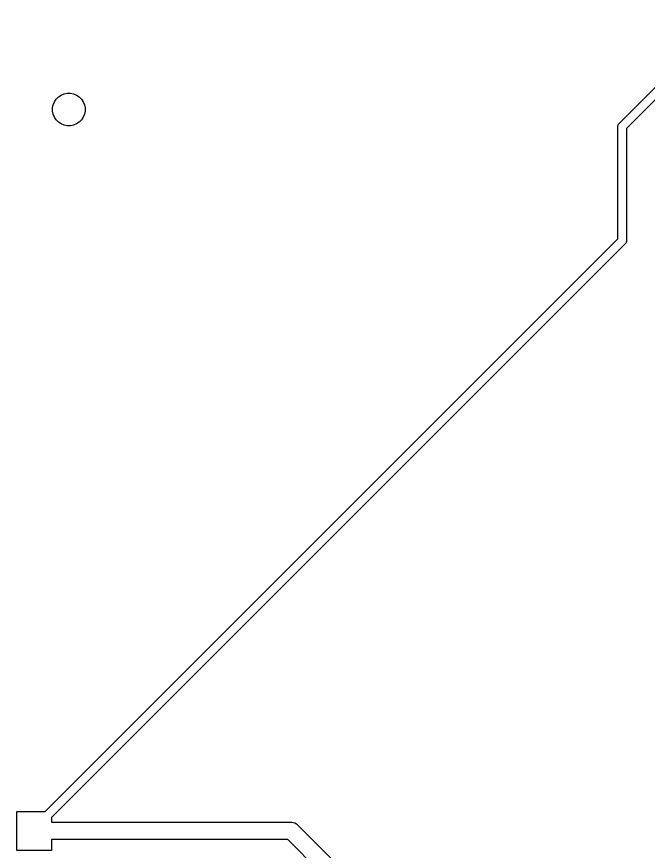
# Model space of a CAD drawing. Extents: x 1 to 84, y 1 to 137.
# Drawn here: x 5.7 to 20.23, y 109.13 to 128.34 of the extents above; entities that cross this region are included whole.
import ezdxf

# ---------------------------------------------------------------- set-up
doc = ezdxf.new("R2010")
doc.units = 0
doc.layers.add('BLACK', color=7, linetype='CONTINUOUS')

msp = doc.modelspace()

# ---------------------------------------------------------------- linework, layer by layer
at = {"layer": 'BLACK', "linetype": 'CONTINUOUS'}
for p, q in [((19.5633, 125.879), (22.0204, 128.336)), ((22.1618, 128.195), (19.7305, 125.764)), ((6.72237, 126.532), (6.79062, 126.561)), ((6.79062, 126.561), (6.86307, 126.575)), ((6.86307, 126.575), (6.93693, 126.575)), ((6.93693, 126.575), (7.00938, 126.561)), ((7.00938, 126.561), (7.07763, 126.532)), ((6.53941, 126.309), (6.56768, 126.378)), ((6.56768, 126.378), (6.60872, 126.439)), ((6.60872, 126.439), (6.66095, 126.491)), ((6.66095, 126.491), (6.72237, 126.532)), ((7.07763, 126.532), (7.13905, 126.491)), ((7.13905, 126.491), (7.19128, 126.439)), ((7.19128, 126.439), (7.23232, 126.378)), ((7.23232, 126.378), (7.26059, 126.309)), ((6.525, 126.237), (6.53941, 126.309)), ((6.525, 126.163), (6.525, 126.237)), ((7.26059, 126.309), (7.275, 126.237)), ((7.275, 126.237), (7.275, 126.163)), ((6.53941, 126.091), (6.525, 126.163)), ((6.56768, 126.022), (6.53941, 126.091)), ((6.60872, 125.961), (6.56768, 126.022)), ((7.23232, 126.022), (7.19128, 125.961)), ((7.26059, 126.091), (7.23232, 126.022)), ((7.275, 126.163), (7.26059, 126.091)), ((6.66095, 125.909), (6.60872, 125.961)), ((6.72237, 125.868), (6.66095, 125.909)), ((6.79062, 125.839), (6.72237, 125.868)), ((6.86307, 125.825), (6.79062, 125.839)), ((6.93693, 125.825), (6.86307, 125.825)), ((7.00938, 125.839), (6.93693, 125.825)), ((7.07763, 125.868), (7.00938, 125.839)), ((7.13905, 125.909), (7.07763, 125.868)), ((7.19128, 125.961), (7.13905, 125.909)), ((19.53, 125.805), (19.5319, 125.825)), ((19.5305, 125.8), (19.53, 125.805)), ((19.5305, 123.222), (19.5305, 125.8)), ((19.5319, 125.825), (19.5377, 125.843)), ((19.5377, 125.843), (19.547, 125.861)), ((19.547, 125.861), (19.5476, 125.862)), ((19.5476, 125.862), (19.5594, 125.876)), ((19.5594, 125.876), (19.5633, 125.879)), ((19.7305, 125.764), (19.7305, 123.185)), ((6.35858, 110.05), (19.5305, 123.222)), ((19.6977, 123.106), (6.5, 109.909)), ((19.7016, 123.109), (19.6977, 123.106)), ((19.714, 123.125), (19.7016, 123.109)), ((19.7233, 123.142), (19.714, 123.125)), ((19.7291, 123.161), (19.7233, 123.142)), ((19.7305, 123.176), (19.7291, 123.161)), ((19.7305, 123.185), (19.731, 123.18)), ((19.731, 123.18), (19.7305, 123.176)), ((19.7305, 123.176), (19.7305, 123.176)), ((5.7, 109.15), (5.7, 110.05)), ((5.7, 110.05), (6.35858, 110.05)), ((6.5, 109.909), (6.5, 109.8)), ((6.5, 109.8), (12.0132, 109.8)), ((12.0132, 109.8), (12.023, 109.801)), ((12.023, 109.801), (12.0328, 109.8)), ((12.0328, 109.8), (12.0328, 109.8)), ((12.0328, 109.8), (12.0622, 109.797)), ((12.0622, 109.797), (12.0999, 109.786)), ((12.0999, 109.786), (12.1347, 109.767)), ((12.1347, 109.767), (12.1651, 109.742)), ((12.1651, 109.742), (12.1714, 109.734)), ((12.1714, 109.734), (19.7015, 102.204)), ((11.9402, 109.4), (6.5, 109.4)), ((6.5, 109.4), (6.5, 109.15)), ((19.367, 101.973), (11.9402, 109.4)), ((6.5, 109.15), (5.7, 109.15))]:
    msp.add_line(p, q, dxfattribs=at)

doc.saveas('drawing.dxf')
